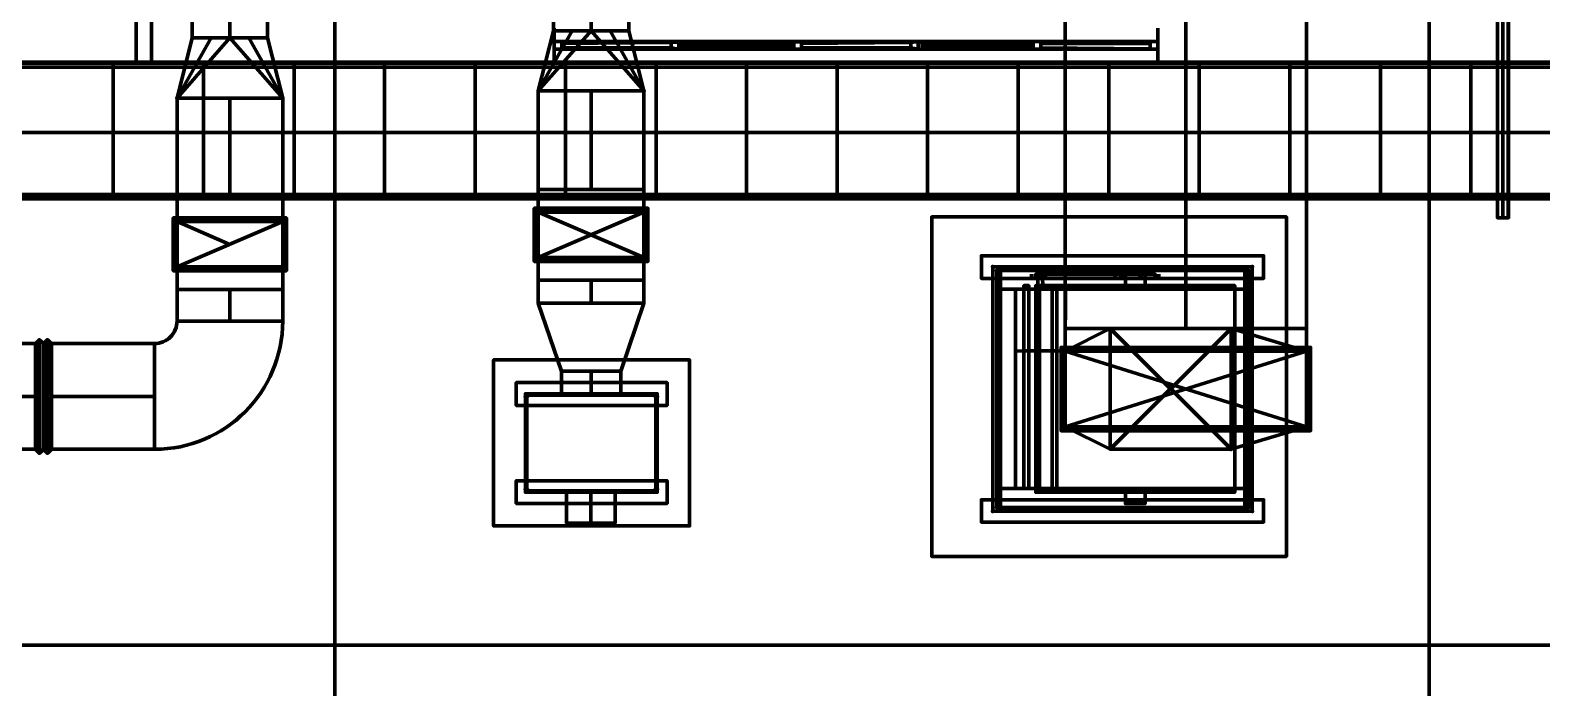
# Model space of a CAD drawing. Extents: x 0 to 1153, y 0 to 816.
# Drawn here: x 525.7 to 590.5, y 361.8 to 390.3 of the extents above; entities that cross this region are included whole.
import ezdxf

# ---------------------------------------------------------------- set-up
doc = ezdxf.new("R2010")
doc.units = 0
doc.header["$MEASUREMENT"] = 0
for name, color, linetype in [('Arch', 7, 'Continuous'), ('Hatch', 7, 'Continuous'), ('HVAC', 7, 'Continuous')]:
    doc.layers.add(name, color=color, linetype=linetype)

msp = doc.modelspace()

# ---------------------------------------------------------------- linework, layer by layer
at = {"layer": 'Arch', "color": 11, "linetype": 'Continuous', "lineweight": 211}
for p, q in [((538.755, 361.77), (538.755, 717.391)), ((585.671, 361.77), (585.671, 717.391)), ((529.251, 383.17), (529.251, 388.927)), ((533.125, 383.17), (533.125, 388.927)), ((537.009, 383.17), (537.009, 388.927)), ((540.893, 383.17), (540.893, 388.927)), ((544.767, 383.17), (544.767, 388.927)), ((548.651, 383.17), (548.651, 388.927)), ((552.535, 383.17), (552.535, 388.927)), ((556.408, 383.17), (556.408, 388.927)), ((560.292, 383.17), (560.292, 388.927)), ((564.166, 383.17), (564.166, 388.927)), ((568.05, 383.17), (568.05, 388.927)), ((571.934, 383.17), (571.934, 388.927)), ((575.807, 383.17), (575.807, 388.927)), ((579.691, 383.17), (579.691, 388.927)), ((583.576, 383.17), (583.576, 388.927)), ((587.449, 383.17), (587.449, 388.927)), ((917.988, 385.911), (110.871, 385.911)), ((529.77, 383.064), (529.579, 383.254)), ((533.887, 383.064), (533.696, 383.254)), ((538.004, 383.064), (537.813, 383.254)), ((542.121, 383.064), (541.92, 383.254)), ((546.238, 383.064), (546.037, 383.254)), ((550.354, 383.064), (550.153, 383.254)), ((554.461, 383.064), (554.27, 383.254)), ((558.578, 383.064), (558.387, 383.254)), ((562.695, 383.064), (562.504, 383.254)), ((566.812, 383.064), (566.621, 383.254)), ((570.929, 383.064), (570.738, 383.254)), ((575.045, 383.064), (574.855, 383.254)), ((579.162, 383.064), (578.961, 383.254)), ((583.279, 383.064), (583.078, 383.254)), ((587.396, 383.064), (587.195, 383.254))]:
    msp.add_line(p, q, dxfattribs=at)
at = {"layer": 'Arch', "color": 1, "linetype": 'Continuous', "lineweight": 211}
msp.add_lwpolyline([(917.109, 363.94), (917.109, 714.269), (113.972, 714.269), (113.972, 363.94)], close=True, dxfattribs=at)
at = {"layer": 'Arch', "color": 11, "linetype": 'Continuous', "lineweight": 211}
for points in [[(113.961, 576.972), (487.701, 576.972), (487.701, 638.81), (487.892, 638.81), (683.154, 638.81), (683.154, 638.609), (683.154, 383.254), (870.49, 383.254), (870.49, 383.053), (683.154, 383.053), (682.964, 383.064), (487.892, 383.064), (487.701, 383.064), (487.701, 454.3), (113.961, 454.3)], [(486.77, 638.799), (492.315, 633.254), (678, 633.254), (678, 388.715), (683.546, 383.17), (486.77, 383.17)], [(486.77, 638.799), (683.546, 638.799), (683.546, 383.17), (683.546, 638.799), (677.799, 633.053), (492.517, 633.053), (492.517, 388.927), (486.77, 383.17), (492.315, 388.715), (678, 388.715), (492.315, 388.715), (492.315, 633.254), (678, 633.254), (683.546, 638.799), (486.77, 638.799), (492.517, 633.053), (492.517, 388.927)], [(683.154, 383.254), (683.059, 383.254), (682.964, 383.254), (487.892, 383.254), (487.892, 638.609), (682.964, 638.609), (682.964, 383.254)], [(677.799, 388.927), (492.517, 388.927), (677.799, 388.927), (677.799, 633.053), (677.799, 388.927), (683.546, 383.17), (486.77, 383.17)], [(496.327, 483.701), (496.327, 427.429), (530.246, 427.429), (530.902, 427.429), (530.902, 425.947), (530.902, 427.429), (498.274, 427.429), (498.274, 425.947), (498.274, 391.245), (499.756, 391.245), (499.756, 425.947), (529.41, 425.947), (496.327, 425.947), (496.327, 427.429), (494.845, 427.429), (494.845, 388.885), (496.327, 388.885), (680.413, 388.885)], [(636.429, 388.885), (496.327, 388.885), (496.327, 427.429), (496.327, 390.377), (496.327, 388.885), (494.845, 388.885), (494.845, 427.429), (496.327, 427.429), (496.327, 483.701)], [(548.164, 390.377), (548.164, 388.885), (548.164, 390.377)], [(574.029, 390.377), (574.029, 388.885), (574.029, 390.377)], [(553.18, 389.541), (553.18, 389.763), (553.18, 389.541), (548.492, 389.541), (548.492, 389.488), (573.712, 389.488), (573.712, 389.763), (573.712, 389.498), (569.024, 389.541), (569.024, 389.763), (569.024, 389.541), (569.024, 389.763), (569.024, 389.541), (573.712, 389.498), (573.712, 389.763), (573.712, 389.498), (573.712, 389.763), (573.712, 389.498), (569.024, 389.541), (569.024, 389.763), (569.024, 389.541), (569.024, 389.763), (569.024, 389.541), (573.712, 389.498), (573.712, 389.763), (573.712, 389.498), (573.712, 389.763), (573.712, 389.498), (569.024, 389.541), (569.024, 389.763), (569.024, 389.541), (569.024, 389.763), (569.024, 389.541), (573.712, 389.498), (573.712, 389.763), (573.712, 389.498), (573.712, 389.763), (573.712, 389.498), (569.024, 389.541), (569.024, 389.763), (569.024, 389.541), (569.024, 389.763), (569.024, 389.541), (573.712, 389.498), (573.712, 389.763), (573.712, 389.498), (573.712, 389.763), (573.712, 389.498), (569.024, 389.541), (569.024, 389.763), (569.024, 389.541), (569.024, 389.763), (569.024, 389.541), (573.712, 389.498), (573.712, 389.763), (573.712, 389.498), (573.712, 389.763), (573.712, 389.498), (569.024, 389.541), (569.024, 389.763), (569.024, 389.541), (569.024, 389.763), (569.024, 389.541), (573.712, 389.498), (573.712, 389.763), (573.712, 389.498), (573.712, 389.763), (573.712, 389.498), (569.024, 389.541), (569.024, 389.763), (569.024, 389.541), (569.024, 389.763), (569.024, 389.541), (573.712, 389.498), (573.712, 389.763), (573.712, 389.498), (573.712, 389.763), (573.712, 389.498), (569.024, 389.541), (569.024, 389.763), (569.024, 389.541), (569.024, 389.763), (569.024, 389.541), (573.712, 389.498), (573.712, 389.763), (573.712, 389.498), (573.712, 389.763), (573.712, 389.498), (569.024, 389.541), (569.024, 389.763), (569.024, 389.541), (569.024, 389.763), (569.024, 389.541), (573.712, 389.498), (573.712, 389.763), (573.712, 389.498), (573.712, 389.763), (573.712, 389.498), (569.024, 389.541), (569.024, 389.763), (569.024, 389.541), (569.024, 389.763), (569.024, 389.541), (573.712, 389.498), (573.712, 389.763), (573.712, 389.498), (573.712, 389.763), (573.712, 389.498), (569.024, 389.541), (569.024, 389.763), (569.024, 389.541), (569.024, 389.763), (569.024, 389.541), (573.712, 389.498), (573.712, 389.763), (573.712, 389.498), (573.712, 389.763), (573.712, 389.498), (569.024, 389.541), (569.024, 389.763), (569.024, 389.541), (569.024, 389.763), (569.024, 389.541), (573.712, 389.498), (573.712, 389.763), (573.712, 389.498), (573.712, 389.763), (573.712, 389.498), (569.024, 389.541), (569.024, 389.763), (569.024, 389.541), (569.024, 389.763), (569.024, 389.541), (573.712, 389.498), (573.712, 389.763), (573.712, 389.498), (573.712, 389.763), (573.712, 389.498), (569.024, 389.541), (569.024, 389.763), (569.024, 389.541), (569.024, 389.763), (569.024, 389.541), (573.712, 389.498), (573.712, 389.763), (573.712, 389.498), (569.024, 389.498), (573.712, 389.498), (569.024, 389.498), (573.712, 389.498), (569.024, 389.498), (573.712, 389.498), (569.024, 389.498), (573.712, 389.498), (569.024, 389.498), (573.712, 389.498), (569.024, 389.498), (573.712, 389.498), (569.024, 389.498), (573.712, 389.498), (569.024, 389.498), (573.712, 389.498), (569.024, 389.498), (573.712, 389.498), (569.024, 389.498), (573.712, 389.498), (569.024, 389.498), (573.712, 389.498), (569.024, 389.498), (573.712, 389.498), (569.024, 389.498), (573.712, 389.498), (569.024, 389.498), (573.712, 389.498), (573.712, 389.763), (569.024, 389.721), (573.712, 389.763), (569.024, 389.721), (573.712, 389.763), (569.024, 389.721), (573.712, 389.763), (569.024, 389.721), (573.712, 389.763), (569.024, 389.721), (573.712, 389.763), (569.024, 389.721), (573.712, 389.763), (569.024, 389.721), (573.712, 389.763), (569.024, 389.721), (573.712, 389.763), (569.024, 389.721), (573.712, 389.763), (569.024, 389.721), (573.712, 389.763), (569.024, 389.721), (573.712, 389.763), (569.024, 389.721), (573.712, 389.763), (569.024, 389.721), (573.712, 389.763), (569.024, 389.721), (573.712, 389.763), (569.024, 389.721), (573.712, 389.763), (569.024, 389.721), (573.712, 389.763), (569.024, 389.721), (573.712, 389.763), (569.024, 389.721), (573.712, 389.763), (569.024, 389.721), (573.712, 389.763), (569.024, 389.721), (573.712, 389.763), (569.024, 389.721), (573.712, 389.763), (569.024, 389.721), (573.712, 389.763), (569.024, 389.721), (573.712, 389.763), (569.024, 389.721), (573.712, 389.763), (569.024, 389.721), (573.712, 389.763), (569.024, 389.721), (573.712, 389.763), (569.024, 389.721), (573.712, 389.721), (569.024, 389.763), (573.712, 389.805), (548.492, 389.763), (548.492, 389.541), (548.492, 389.763), (548.492, 389.541), (553.18, 389.541), (553.18, 389.763), (553.18, 389.541), (553.18, 389.763), (553.18, 389.541), (548.492, 389.541), (548.492, 389.763), (548.492, 389.541), (548.492, 389.763), (548.492, 389.541), (553.18, 389.541), (553.18, 389.763), (553.18, 389.541), (553.18, 389.763), (553.18, 389.541), (548.492, 389.541), (548.492, 389.763), (548.492, 389.541), (548.492, 389.763), (548.492, 389.541), (553.18, 389.541), (553.18, 389.763), (553.18, 389.541), (553.18, 389.763), (553.18, 389.541), (548.492, 389.541), (548.492, 389.763), (548.492, 389.541), (548.492, 389.763), (548.492, 389.541), (553.18, 389.541), (553.18, 389.763), (553.18, 389.541), (553.18, 389.763), (553.18, 389.541), (548.492, 389.541), (548.492, 389.763), (548.492, 389.541), (548.492, 389.763), (548.492, 389.541), (553.18, 389.541), (553.18, 389.763), (553.18, 389.541), (553.18, 389.763), (553.18, 389.541), (548.492, 389.541), (548.492, 389.763), (548.492, 389.541), (548.492, 389.763), (548.492, 389.541), (553.18, 389.541), (553.18, 389.763), (553.18, 389.541), (553.18, 389.763), (553.18, 389.541), (548.492, 389.541), (548.492, 389.763), (548.492, 389.541), (548.492, 389.763), (548.492, 389.541), (553.18, 389.541), (553.18, 389.763), (553.18, 389.541), (553.18, 389.763), (553.18, 389.541), (548.492, 389.541), (548.492, 389.763), (548.492, 389.541), (548.492, 389.763), (548.492, 389.541), (553.18, 389.541), (553.18, 389.763), (553.18, 389.541), (553.18, 389.763), (553.18, 389.541), (548.492, 389.541), (548.492, 389.763), (548.492, 389.541), (548.492, 389.763), (548.492, 389.541), (553.18, 389.541), (553.18, 389.763), (553.18, 389.541), (553.18, 389.763), (553.18, 389.541), (548.492, 389.541), (548.492, 389.763), (548.492, 389.541), (548.492, 389.763), (548.492, 389.541), (553.18, 389.541), (553.18, 389.763), (553.18, 389.541), (553.18, 389.763), (553.18, 389.541), (548.492, 389.541), (548.492, 389.763), (548.492, 389.541), (548.492, 389.763), (548.492, 389.541), (553.18, 389.541), (553.18, 389.763), (553.18, 389.541), (553.18, 389.763), (553.18, 389.541), (548.492, 389.541), (548.492, 389.763), (548.492, 389.541), (548.492, 389.763), (548.492, 389.541), (553.18, 389.541), (553.18, 389.763), (553.18, 389.541), (553.18, 389.763), (553.18, 389.541), (548.492, 389.541), (548.492, 389.763), (548.492, 389.541), (548.492, 389.763), (548.492, 389.541), (553.18, 389.541), (553.18, 389.763), (553.18, 389.541), (553.18, 389.763), (553.18, 389.541), (548.492, 389.541), (548.492, 389.763), (548.492, 389.541), (548.492, 389.763), (548.492, 389.488), (548.492, 389.763), (548.492, 389.541), (553.18, 389.541), (553.18, 389.763), (548.492, 389.721), (553.18, 389.763), (548.492, 389.721), (553.18, 389.763), (548.492, 389.721), (553.18, 389.763), (548.492, 389.721), (553.18, 389.763), (548.492, 389.721), (553.18, 389.763), (548.492, 389.721), (553.18, 389.763), (548.492, 389.721), (553.18, 389.763), (548.492, 389.721), (553.18, 389.763), (548.492, 389.721), (553.18, 389.763), (548.492, 389.721), (553.18, 389.763), (548.492, 389.721), (553.18, 389.763), (548.492, 389.721), (553.18, 389.763), (548.492, 389.721), (553.18, 389.763), (548.492, 389.721), (553.18, 389.763), (548.492, 389.721), (553.18, 389.763), (548.492, 389.721), (553.18, 389.763), (548.492, 389.721), (553.18, 389.763), (548.492, 389.721), (553.18, 389.763), (548.492, 389.721), (553.18, 389.763), (548.492, 389.721), (553.18, 389.763), (548.492, 389.721), (553.18, 389.763), (548.492, 389.721), (553.18, 389.763), (548.492, 389.721), (553.18, 389.763), (548.492, 389.721), (553.18, 389.763), (548.492, 389.721), (553.18, 389.763), (548.492, 389.721), (553.18, 389.763), (548.492, 389.721), (553.18, 389.763), (548.492, 389.721), (553.18, 389.763), (553.18, 389.541), (548.492, 389.498), (553.18, 389.541), (548.492, 389.498), (553.18, 389.541), (548.492, 389.498), (553.18, 389.541), (548.492, 389.498), (553.18, 389.541), (548.492, 389.498), (553.18, 389.541), (548.492, 389.498), (553.18, 389.541), (548.492, 389.498), (553.18, 389.541), (548.492, 389.498), (553.18, 389.541), (548.492, 389.498), (553.18, 389.541), (548.492, 389.498), (553.18, 389.541), (548.492, 389.498), (553.18, 389.541), (548.492, 389.498), (553.18, 389.541), (548.492, 389.498), (553.18, 389.541), (548.492, 389.498), (553.18, 389.541), (553.498, 389.488), (558.43, 389.52), (558.43, 389.774), (553.498, 389.774), (553.498, 389.488), (558.43, 389.52), (558.43, 389.774), (553.498, 389.774), (553.498, 389.488), (553.498, 389.805), (553.18, 389.763), (553.18, 389.488), (553.18, 389.763), (553.498, 389.805), (553.498, 389.488), (553.18, 389.488)], [(563.446, 389.541), (563.446, 389.763), (563.446, 389.541), (558.758, 389.541), (558.758, 389.763), (558.758, 389.541), (558.758, 389.763), (563.446, 389.763), (563.446, 389.541), (563.446, 389.763), (558.758, 389.763), (558.758, 389.541), (563.446, 389.541), (563.446, 389.763), (563.446, 389.541), (558.758, 389.541), (558.758, 389.763), (558.758, 389.541), (558.758, 389.763), (563.446, 389.763), (563.446, 389.541), (563.446, 389.763), (558.758, 389.763), (558.758, 389.541), (563.446, 389.541), (563.446, 389.763), (563.446, 389.541), (558.758, 389.541), (558.758, 389.763), (558.758, 389.541), (558.758, 389.763), (563.446, 389.763), (563.446, 389.541), (563.446, 389.763), (558.758, 389.763), (558.758, 389.541), (563.446, 389.541), (563.446, 389.763), (563.446, 389.541), (558.758, 389.541), (558.758, 389.763), (558.758, 389.541), (558.758, 389.763), (563.446, 389.763), (563.446, 389.541), (563.446, 389.763), (558.758, 389.763), (558.758, 389.541), (563.446, 389.541), (563.446, 389.763), (563.446, 389.541), (558.758, 389.541), (558.758, 389.763), (558.758, 389.541), (558.758, 389.763), (563.446, 389.763), (563.446, 389.541), (563.446, 389.763), (558.758, 389.763), (558.758, 389.541), (563.446, 389.541), (563.446, 389.763), (563.446, 389.541), (558.758, 389.541), (558.758, 389.763), (558.758, 389.541), (558.758, 389.763), (563.446, 389.763), (563.446, 389.541), (563.446, 389.763), (558.758, 389.763), (558.758, 389.541), (563.446, 389.541), (563.446, 389.763), (563.446, 389.541), (558.758, 389.541), (558.758, 389.763), (558.758, 389.541), (558.758, 389.763), (563.446, 389.763), (563.446, 389.541), (563.446, 389.763), (558.758, 389.763), (558.758, 389.541), (563.446, 389.541), (563.446, 389.763), (563.446, 389.541), (558.758, 389.541), (558.758, 389.763), (558.758, 389.541), (558.758, 389.763), (563.446, 389.763), (563.446, 389.541), (563.446, 389.763), (558.758, 389.763), (558.758, 389.541), (563.446, 389.541), (563.446, 389.763), (563.446, 389.541), (558.758, 389.541), (558.758, 389.763), (558.758, 389.541), (558.758, 389.763), (563.446, 389.763), (563.446, 389.541), (563.446, 389.763), (558.758, 389.763), (558.758, 389.541), (563.446, 389.541), (563.446, 389.763), (563.446, 389.541), (558.758, 389.541), (558.758, 389.763), (558.758, 389.541), (558.758, 389.763), (563.446, 389.763), (563.446, 389.541), (563.446, 389.763), (558.758, 389.763), (558.758, 389.541), (563.446, 389.541), (563.446, 389.763), (563.446, 389.541), (558.758, 389.541), (558.758, 389.763), (558.758, 389.541), (558.758, 389.763), (563.446, 389.763), (563.446, 389.541), (563.446, 389.763), (558.758, 389.763), (558.758, 389.541), (563.446, 389.541), (563.446, 389.763), (563.446, 389.541), (558.758, 389.541), (558.758, 389.763), (558.758, 389.541), (558.758, 389.763), (563.446, 389.763), (563.446, 389.541), (563.446, 389.763), (558.758, 389.763), (558.758, 389.541), (563.446, 389.541), (563.446, 389.763), (563.446, 389.541), (558.758, 389.541), (558.758, 389.763), (558.758, 389.541), (558.758, 389.763), (563.446, 389.763), (563.446, 389.541), (563.446, 389.763), (558.758, 389.763), (558.758, 389.541), (563.446, 389.541), (563.446, 389.763), (563.446, 389.541), (558.758, 389.541), (558.758, 389.763), (558.758, 389.541), (558.758, 389.763), (563.446, 389.763), (563.446, 389.541), (563.446, 389.763), (558.758, 389.721), (563.446, 389.763), (558.758, 389.721), (563.446, 389.763), (558.758, 389.721), (563.446, 389.763), (558.758, 389.721), (563.446, 389.763), (558.758, 389.721), (563.446, 389.763), (558.758, 389.721), (563.446, 389.763), (558.758, 389.721), (563.446, 389.763), (558.758, 389.721), (563.446, 389.763), (558.758, 389.721), (563.446, 389.763), (558.758, 389.721), (563.446, 389.763), (558.758, 389.721), (563.446, 389.763), (558.758, 389.721), (563.446, 389.763), (558.758, 389.721), (563.446, 389.763), (558.758, 389.721), (563.446, 389.763), (558.758, 389.763), (558.758, 389.541), (563.446, 389.541), (558.758, 389.498), (563.446, 389.541), (558.758, 389.498), (563.446, 389.541), (558.758, 389.498), (563.446, 389.541), (558.758, 389.498), (563.446, 389.541), (558.758, 389.498), (563.446, 389.541), (558.758, 389.498), (563.446, 389.541), (558.758, 389.498), (563.446, 389.541), (558.758, 389.498), (563.446, 389.541), (558.758, 389.498), (563.446, 389.541), (558.758, 389.498), (563.446, 389.541), (558.758, 389.498), (563.446, 389.541), (558.758, 389.498), (563.446, 389.541), (558.758, 389.498), (563.446, 389.541), (558.758, 389.498), (563.446, 389.541), (563.764, 389.488), (563.764, 389.774), (568.695, 389.774), (563.764, 389.774), (563.764, 389.488), (568.695, 389.52), (568.695, 389.774), (568.695, 389.52), (563.764, 389.488), (563.764, 389.805), (563.446, 389.763), (563.446, 389.488), (563.446, 389.763), (563.764, 389.805), (563.764, 389.488), (563.446, 389.488)], [(530.902, 388.885), (530.246, 388.885), (530.902, 388.885)]]:
    msp.add_lwpolyline(points, dxfattribs=at)
for points in [[(530.246, 425.101), (530.246, 388.885), (530.246, 425.101), (530.902, 425.101), (530.902, 388.885), (530.902, 425.101)], [(574.029, 389.488), (548.164, 389.488), (574.029, 389.488), (574.029, 389.805), (548.164, 389.805), (548.164, 389.488), (548.164, 389.805), (574.029, 389.805)], [(573.712, 389.488), (573.712, 389.805), (548.492, 389.805), (548.492, 389.488)], [(553.656, 389.604), (558.271, 389.604), (558.271, 389.604), (558.271, 389.689), (558.271, 389.689), (553.656, 389.689), (553.656, 389.604), (553.656, 389.604), (553.656, 389.689), (558.271, 389.689), (558.271, 389.604), (553.656, 389.604), (558.271, 389.604), (553.656, 389.604), (553.656, 389.689), (558.271, 389.689), (558.271, 389.604), (558.271, 389.689), (553.656, 389.689)], [(553.762, 389.689), (558.176, 389.689), (553.762, 389.689), (553.762, 389.774), (558.176, 389.774), (558.176, 389.689), (558.176, 389.774), (553.762, 389.774)], [(553.762, 389.52), (558.176, 389.52), (553.762, 389.52), (553.762, 389.604), (558.176, 389.604), (558.176, 389.52), (558.176, 389.604), (553.762, 389.604)], [(558.758, 389.805), (558.758, 389.488), (558.758, 389.488), (558.43, 389.488), (558.43, 389.488), (558.43, 389.805), (558.758, 389.805), (558.758, 389.805), (558.758, 389.488), (558.43, 389.488), (558.43, 389.805)], [(563.933, 389.604), (568.537, 389.604), (568.537, 389.604), (568.537, 389.689), (563.933, 389.689), (563.933, 389.689), (563.933, 389.604), (563.933, 389.604), (563.933, 389.689), (568.537, 389.689), (568.537, 389.604), (563.933, 389.604), (568.537, 389.604), (568.537, 389.689), (563.933, 389.689), (563.933, 389.604), (563.933, 389.689), (568.537, 389.689), (568.537, 389.604)], [(568.441, 389.774), (564.028, 389.774), (568.441, 389.774), (568.441, 389.689), (564.028, 389.689), (564.028, 389.774), (564.028, 389.689), (568.441, 389.689)], [(564.028, 389.52), (568.441, 389.52), (568.441, 389.604), (564.028, 389.604), (564.028, 389.52), (564.028, 389.604), (568.441, 389.604), (568.441, 389.52)], [(569.024, 389.805), (569.024, 389.488), (569.024, 389.488), (568.695, 389.488), (568.695, 389.488), (568.695, 389.805), (569.024, 389.805), (569.024, 389.805), (569.024, 389.488), (568.695, 389.488), (568.695, 389.805)]]:
    msp.add_lwpolyline(points, close=True, dxfattribs=at)
for p in [(553.18, 389.805), (553.18, 389.488), (553.498, 389.488), (553.656, 389.604), (558.271, 389.689), (558.271, 389.604), (558.43, 389.488), (558.758, 389.805), (558.758, 389.488), (563.446, 389.805), (563.446, 389.488), (563.764, 389.488), (563.933, 389.689), (563.933, 389.604), (568.537, 389.604), (568.695, 389.488), (569.024, 389.805), (569.024, 389.488)]:
    msp.add_point(p, dxfattribs=at)
at = {"layer": 'Hatch', "color": 5, "linetype": 'Continuous', "lineweight": 211}
msp.add_line((588.825, 400.399), (588.825, 382.259), dxfattribs=at)
msp.add_lwpolyline([(589.068, 400.399), (589.068, 382.259), (588.592, 382.259), (589.058, 382.259), (588.592, 382.259), (589.068, 382.259), (589.068, 400.399)], dxfattribs=at)
msp.add_lwpolyline([(588.592, 400.399), (589.058, 400.399), (589.058, 382.259), (589.068, 400.399), (588.592, 400.399), (588.592, 382.259), (588.592, 400.399), (588.592, 382.259), (588.592, 400.399), (589.058, 400.399), (588.592, 400.399), (589.068, 400.399)], close=True, dxfattribs=at)
at = {"layer": 'HVAC', "color": 6, "linetype": 'Continuous', "lineweight": 211}
for p, q in [((575.236, 398.843), (575.236, 377.507)), ((549.741, 383.466), (549.741, 387.689)), ((534.257, 383.064), (534.257, 387.382)), ((531.992, 380.153), (531.992, 382.09)), ((568.621, 379.836), (568.621, 379.666)), ((573.32, 379.836), (568.844, 379.836)), ((569.045, 379.836), (569.045, 379.666)), ((572.431, 379.666), (572.431, 379.836)), ((572.516, 379.666), (572.516, 379.836)), ((572.643, 379.836), (573.49, 379.836)), ((574.082, 379.666), (574.082, 379.836)), ((534.257, 377.825), (534.257, 379.18)), ((549.741, 379.582), (549.741, 378.598)), ((567.933, 379.19), (570.071, 379.19)), ((569.108, 379.19), (568.897, 379.19)), ((570.061, 376.534), (570.061, 373.295)), ((549.741, 375.687), (549.741, 374.713)), ((525.928, 374.597), (524.372, 374.597)), ((531.029, 374.597), (526.606, 374.597)), ((526.277, 372.332), (526.267, 372.332)), ((577.331, 370.65), (568.801, 370.65)), ((572.643, 370.65), (573.49, 370.65)), ((549.73, 369.168), (549.73, 370.491))]:
    msp.add_line(p, q, dxfattribs=at)
for points in [[(567.933, 376.555), (570.061, 376.534), (580.401, 376.534), (570.061, 373.295), (580.401, 373.295), (570.061, 373.295), (570.061, 376.534), (580.401, 373.295), (570.061, 373.295), (569.891, 373.137), (570.061, 373.295), (580.401, 373.295), (580.401, 376.534), (570.061, 376.534), (580.401, 376.534), (570.061, 376.534), (570.061, 373.295), (570.061, 376.534), (569.891, 376.693), (570.061, 376.534), (580.411, 376.544), (580.57, 376.693), (580.401, 376.534), (580.401, 373.295), (580.57, 373.137), (580.401, 373.295), (570.061, 376.534), (567.933, 376.555), (567.933, 379.19), (570.071, 379.19), (570.061, 376.534), (570.061, 373.295), (570.061, 377.507), (580.401, 377.507), (580.401, 398.843)], [(580.401, 398.843), (580.401, 377.507), (570.061, 377.507), (570.061, 398.843), (570.061, 377.507), (580.401, 377.507), (570.061, 377.507), (570.061, 376.534), (580.401, 376.534), (580.401, 373.295), (580.411, 376.544), (570.008, 376.587), (570.008, 373.253), (580.453, 373.253), (580.453, 376.587), (570.061, 376.534), (570.061, 373.295), (570.061, 376.534), (569.891, 376.693), (580.57, 376.693), (569.891, 376.693), (569.891, 373.137), (569.891, 376.693), (569.891, 373.137), (580.57, 373.137), (569.891, 373.137), (569.891, 376.703), (570.061, 376.534), (570.061, 373.295), (570.061, 376.534), (569.891, 376.703), (570.061, 376.534), (569.891, 376.703), (569.891, 373.126), (569.891, 376.693), (570.061, 376.534), (570.061, 373.295), (580.401, 373.295), (580.57, 373.137), (580.57, 376.693), (580.57, 373.137), (580.57, 376.693), (580.411, 376.544), (570.061, 376.534), (580.411, 376.544), (580.58, 376.703), (569.891, 376.693), (580.58, 376.703), (580.411, 376.544), (580.58, 376.703), (580.411, 376.544), (570.061, 376.534), (580.401, 376.534), (580.57, 376.693), (569.891, 376.703), (580.57, 376.693), (580.58, 373.126), (580.401, 373.295), (580.411, 376.544), (580.401, 373.295), (580.58, 373.126), (580.401, 373.295), (580.58, 373.126), (580.58, 376.703), (580.57, 373.137), (580.401, 373.295), (580.411, 376.544), (580.401, 373.295), (580.401, 376.534), (580.401, 373.295), (570.061, 373.295), (570.061, 376.534), (580.411, 376.544), (580.401, 373.295), (570.061, 373.295), (569.891, 373.137), (580.57, 373.137), (569.891, 373.126), (570.061, 373.295), (570.061, 376.534), (580.401, 376.534), (580.401, 373.295), (570.061, 373.295), (570.061, 376.534), (580.411, 376.544), (580.401, 373.295), (570.061, 373.295), (580.401, 373.295), (570.061, 373.295), (569.891, 373.126), (570.061, 373.295), (569.891, 373.126), (580.58, 373.126), (569.891, 373.137), (570.061, 373.295), (570.061, 376.534), (580.401, 376.534), (580.401, 373.295), (570.061, 373.295), (570.061, 376.534), (580.411, 376.544), (570.061, 376.534), (570.061, 373.295), (580.401, 373.295), (570.061, 373.295), (580.401, 376.534), (580.401, 373.295), (570.061, 373.295), (570.061, 376.534), (580.401, 373.295), (570.061, 373.295), (580.401, 373.295), (580.401, 376.534), (570.061, 376.534), (570.061, 373.295), (580.401, 373.295), (580.401, 376.534), (570.061, 376.534), (570.061, 373.295), (570.061, 376.534), (580.401, 376.534), (580.401, 373.295), (570.061, 373.295), (580.401, 373.295), (580.401, 376.534), (570.061, 373.295), (570.061, 376.534), (580.401, 373.295), (570.061, 373.295), (580.401, 373.295), (580.401, 376.534), (570.061, 376.534), (580.401, 376.534), (580.401, 373.295), (570.061, 373.295), (570.061, 376.534), (580.401, 376.534), (580.401, 373.295), (570.061, 373.295), (570.061, 376.534), (580.401, 376.534), (570.061, 373.295), (570.061, 376.534), (580.401, 376.534), (580.401, 373.295), (580.401, 376.534), (580.401, 377.507), (580.401, 373.295), (570.061, 373.295), (570.061, 376.534), (580.401, 376.534), (580.401, 373.295), (570.061, 373.295), (570.061, 377.507), (580.401, 377.507), (570.061, 377.507), (570.061, 376.534), (570.061, 373.295), (580.401, 373.295), (580.401, 377.507), (580.401, 376.534), (570.061, 376.534), (570.061, 373.295), (570.061, 377.507), (580.401, 377.507), (570.061, 377.507), (570.061, 376.534), (571.997, 377.507), (577.173, 372.332), (571.997, 372.332), (571.997, 377.507), (577.173, 377.507), (577.173, 372.332), (571.997, 372.332), (571.997, 377.507), (577.173, 377.507), (577.173, 372.332), (577.173, 377.507), (571.997, 377.507), (571.997, 372.332), (577.173, 377.507), (571.997, 377.507), (571.997, 372.332), (577.173, 372.332), (577.173, 377.507), (580.401, 376.534), (580.401, 373.295), (570.061, 373.295), (580.401, 373.295), (580.401, 377.507), (580.401, 376.534), (580.401, 373.295), (577.173, 372.332), (571.997, 372.332), (570.061, 373.295), (580.401, 373.295)], [(550.556, 390.271), (552.006, 387.689), (552.006, 383.466), (547.476, 383.466), (547.476, 382.492), (552.006, 382.492), (547.476, 382.492), (547.476, 380.555), (552.006, 380.555), (552.006, 382.492), (552.006, 379.582), (552.006, 380.555), (547.476, 380.555), (547.476, 382.492), (552.006, 382.492), (552.006, 380.555), (547.476, 380.555), (547.476, 379.582), (552.006, 379.582), (547.476, 379.582), (547.476, 380.555), (552.006, 380.555), (552.006, 379.582), (547.476, 379.582), (552.006, 379.582), (552.006, 382.492), (552.006, 380.555), (547.476, 380.555), (547.476, 382.492), (552.006, 382.492), (552.006, 379.582), (552.006, 380.555), (547.476, 380.555), (547.476, 382.492), (552.006, 382.492), (552.006, 380.555), (547.476, 380.555), (547.476, 382.492), (547.476, 380.555), (552.006, 380.555), (552.006, 382.492), (547.476, 382.492), (552.006, 380.555), (552.006, 382.492), (547.476, 382.492), (547.476, 380.555), (552.006, 380.555), (552.006, 382.492), (547.476, 382.492), (547.476, 380.555), (552.006, 380.555), (547.476, 380.555), (547.476, 382.492), (552.006, 382.492), (552.006, 380.555), (547.476, 382.492), (547.476, 380.555), (552.006, 382.492), (547.476, 382.492), (547.476, 380.555), (552.006, 380.555), (552.006, 382.492), (552.006, 380.555), (547.476, 380.555), (547.476, 382.492), (552.006, 382.492), (552.006, 380.555), (547.476, 380.555), (547.476, 382.492), (552.006, 382.492), (552.006, 380.555), (547.476, 380.555), (547.476, 382.492), (552.006, 380.555), (547.476, 380.555), (552.006, 382.492), (547.476, 382.503), (552.016, 382.503), (552.006, 380.555), (547.476, 380.545), (552.016, 380.545), (547.476, 380.545), (547.476, 382.492), (552.006, 382.492), (552.006, 380.555), (547.476, 380.555), (547.476, 382.503), (552.016, 382.503), (552.016, 380.545), (552.164, 380.386), (547.306, 380.386), (552.175, 380.386), (552.016, 380.545), (552.175, 380.386), (552.016, 380.545), (547.476, 380.545), (552.016, 380.545), (547.476, 380.545), (547.476, 382.492), (552.006, 382.492), (552.006, 380.555), (547.476, 380.555), (547.476, 382.503), (552.016, 382.503), (552.016, 380.545), (547.476, 380.545), (547.476, 382.492), (547.476, 380.545), (552.016, 380.545), (552.175, 380.386), (547.317, 380.386), (552.164, 380.386), (552.006, 380.555), (552.006, 382.492), (547.476, 382.492), (547.476, 380.545), (547.317, 380.386), (547.306, 382.662), (547.306, 380.386), (547.476, 380.545), (547.476, 382.503), (547.476, 380.545), (547.306, 380.386), (547.476, 380.545), (547.306, 380.386), (547.317, 382.651), (547.317, 380.386), (547.476, 380.545), (547.476, 382.503), (547.317, 382.651), (552.175, 382.662), (547.306, 382.662), (547.476, 382.503), (552.016, 382.503), (547.476, 382.503), (547.306, 382.662), (547.476, 382.503), (547.306, 382.662), (552.164, 382.651), (547.317, 382.651), (547.317, 380.386), (547.317, 382.651), (547.476, 382.503), (552.016, 382.503), (547.476, 382.503), (547.476, 380.555), (552.016, 380.545), (552.016, 382.503), (552.164, 382.651), (552.175, 380.386), (552.175, 382.662), (552.016, 382.503), (552.175, 382.662), (552.016, 382.503), (552.016, 380.545), (552.016, 382.503), (552.175, 382.662), (552.164, 380.386), (547.317, 380.386), (552.164, 380.386), (552.164, 382.651), (552.164, 380.386), (552.164, 382.651), (547.317, 382.651), (552.164, 382.651), (552.058, 382.545), (552.058, 380.503), (547.433, 380.503), (547.433, 382.545), (552.016, 382.503), (552.006, 380.555), (552.006, 382.492), (547.476, 382.492), (547.476, 380.555), (547.476, 379.582), (552.006, 379.582), (547.476, 379.582), (547.476, 378.598), (547.476, 379.582), (552.006, 379.582), (552.006, 378.598), (547.476, 378.598), (552.006, 378.598), (552.006, 379.582), (547.476, 379.582), (547.476, 382.492), (547.476, 379.582), (547.476, 382.492), (552.006, 380.555), (547.476, 380.555), (547.476, 383.466), (547.476, 380.555), (552.006, 382.492), (552.006, 380.555), (547.476, 380.555), (547.476, 382.492), (552.006, 382.492), (547.476, 382.492), (552.006, 382.492), (547.476, 382.503), (547.317, 382.651), (547.476, 382.492), (547.476, 380.545), (547.317, 380.386), (547.476, 380.555), (552.016, 380.545), (552.164, 380.386), (552.006, 380.555), (552.006, 382.492), (552.006, 380.555), (552.016, 382.503), (552.164, 382.651), (552.006, 382.492), (547.476, 380.555), (547.476, 383.466), (552.006, 383.466), (552.006, 387.689), (547.476, 387.689), (552.006, 387.689), (547.476, 387.689), (548.132, 390.271), (551.36, 390.271), (548.132, 390.271), (549.741, 390.271), (551.36, 390.271), (549.741, 390.271), (549.741, 395.235), (549.741, 390.271), (548.132, 390.271), (548.132, 395.235)], [(551.36, 395.235), (551.36, 390.271), (552.006, 387.689), (547.476, 387.689), (547.476, 383.466), (547.476, 387.689), (549.741, 390.271), (552.006, 387.689), (551.36, 390.271), (548.132, 390.271), (547.476, 387.689), (548.936, 390.271)], [(532.649, 394.018), (532.649, 389.964), (534.257, 389.964), (534.257, 394.018), (534.257, 389.964), (535.877, 389.964), (534.257, 389.964), (532.649, 389.964), (535.877, 389.964), (532.649, 389.964), (531.992, 387.382), (536.522, 387.382), (531.992, 387.382), (536.522, 387.382), (536.522, 383.064), (531.992, 383.064), (536.522, 383.064), (536.522, 387.382), (535.072, 389.964)], [(548.132, 390.271), (547.476, 387.689), (552.006, 387.689), (551.36, 390.271), (552.006, 387.689), (547.476, 387.689), (548.132, 390.271), (551.36, 390.271), (552.006, 387.689), (551.36, 390.271), (548.132, 390.271), (547.476, 387.689), (552.006, 387.689), (547.476, 387.689), (548.132, 390.271), (551.36, 390.271)], [(533.453, 389.964), (531.992, 387.382), (532.649, 389.964), (535.877, 389.964), (536.522, 387.382), (534.257, 389.964), (531.992, 387.382), (531.992, 383.064), (536.522, 383.064), (531.992, 383.064), (531.992, 382.09), (531.992, 380.153), (536.522, 380.153), (536.522, 382.09), (531.992, 382.09), (536.522, 382.09), (536.522, 380.153), (531.992, 380.153), (531.992, 382.09), (531.992, 379.18), (531.992, 380.153), (531.992, 382.09), (536.522, 382.09), (536.522, 380.153), (531.992, 380.153), (531.992, 379.18), (536.522, 379.18), (531.992, 379.18), (531.992, 382.09), (536.522, 382.09), (531.992, 382.09), (531.992, 380.153), (536.522, 380.153), (536.522, 379.18), (531.992, 379.18), (536.522, 379.18), (536.522, 380.153), (536.522, 382.09), (531.992, 382.09), (531.992, 379.18), (531.992, 380.153), (536.522, 380.153), (536.522, 382.09), (531.992, 382.09), (531.992, 380.153), (536.522, 380.153), (536.522, 382.09), (531.992, 382.09), (531.992, 380.153), (531.992, 382.09), (531.992, 380.153), (536.522, 380.153), (536.522, 382.09), (531.992, 380.153), (536.522, 380.153), (536.522, 382.09), (531.992, 382.09), (536.522, 382.09), (531.992, 382.09), (531.992, 380.153), (536.522, 380.153), (536.522, 382.09), (531.992, 380.153), (536.522, 380.153), (536.522, 382.09), (531.992, 382.09), (531.992, 380.153), (531.992, 382.09), (536.522, 382.09), (536.522, 380.153), (531.992, 380.153), (536.522, 380.153), (536.522, 383.064), (536.522, 382.09), (531.992, 382.09), (531.992, 380.153), (531.992, 383.064), (536.522, 383.064), (531.992, 383.064), (531.992, 382.09), (531.992, 380.153), (536.522, 380.153), (536.522, 382.09), (536.522, 383.064), (536.522, 380.153), (531.992, 380.153), (531.992, 383.064), (536.522, 383.064), (531.992, 383.064), (531.992, 382.09), (536.522, 382.09), (536.522, 380.153), (531.992, 380.153), (536.522, 380.153), (536.522, 383.064), (536.522, 382.09)], [(532.649, 389.964), (531.992, 387.382), (536.522, 387.382), (535.877, 389.964), (536.522, 387.382), (531.992, 387.382), (532.649, 389.964), (535.877, 389.964), (536.522, 387.382), (535.877, 389.964), (532.649, 389.964), (531.992, 387.382), (536.522, 387.382), (531.992, 387.382), (532.649, 389.964), (535.877, 389.964)], [(547.476, 387.689), (547.476, 387.689), (547.476, 387.689)], [(552.006, 387.689), (552.006, 387.689), (552.006, 387.689)], [(531.992, 387.382), (531.992, 387.382), (531.992, 387.382)], [(536.522, 387.382), (536.522, 387.382), (536.522, 387.382)], [(547.476, 380.555), (552.006, 380.555), (552.006, 382.492), (552.006, 383.466), (547.476, 383.466), (547.476, 382.492), (552.006, 382.492), (552.006, 380.555), (552.006, 383.466), (547.476, 383.466), (552.006, 383.466), (552.006, 382.492), (547.476, 382.492), (547.476, 380.555), (552.006, 380.555), (552.006, 383.466), (547.476, 383.466), (552.006, 383.466), (547.476, 383.466), (547.476, 382.492), (552.006, 382.492), (547.476, 382.492)], [(552.006, 382.492), (552.006, 383.466), (552.006, 380.555)], [(579.543, 367.739), (579.543, 382.291), (579.543, 367.739)], [(578.57, 380.63), (566.473, 380.63), (578.57, 380.63)], [(566.96, 380.153), (566.96, 380.153), (566.96, 380.153)], [(577.765, 380.153), (567.288, 380.153), (577.765, 380.153)], [(569.214, 379.836), (568.791, 379.836), (569.214, 379.836), (569.214, 379.666)], [(573.32, 379.666), (568.844, 379.666), (573.32, 379.666), (573.32, 379.836), (568.844, 379.836), (568.844, 379.666)], [(573.257, 379.836), (568.897, 379.836), (568.897, 379.19), (569.108, 379.19), (569.098, 379.836), (569.098, 379.666)], [(568.897, 379.836), (569.108, 379.836), (568.897, 379.836)], [(568.928, 379.666), (573.257, 379.666), (568.928, 379.666), (568.928, 379.836), (573.257, 379.836), (573.257, 379.666)], [(572.209, 379.666), (573.924, 379.666), (573.924, 379.836), (572.209, 379.836), (572.209, 379.666), (573.924, 379.666), (573.924, 379.836), (572.209, 379.836)], [(577.924, 379.995), (577.924, 379.995), (577.924, 379.995)], [(578.083, 380.153), (578.083, 380.153), (578.083, 380.153)], [(577.331, 379.19), (577.331, 379.349), (568.801, 379.349), (577.331, 379.349), (577.331, 379.19), (568.801, 379.19), (577.331, 379.19), (568.801, 379.19), (568.801, 370.65), (577.331, 370.65), (577.331, 370.491), (568.801, 370.491), (577.331, 370.491), (577.331, 370.65), (568.801, 370.65), (568.801, 379.19), (568.96, 379.19), (568.801, 379.19), (568.96, 379.19), (568.96, 379.349), (568.96, 379.19), (568.801, 379.19), (568.801, 370.65), (577.331, 370.65), (577.765, 370.65), (577.765, 379.19), (577.331, 379.19), (577.765, 379.19), (577.765, 370.65), (577.331, 370.65), (577.331, 379.19), (577.331, 370.65), (577.331, 379.19), (568.801, 379.19), (568.801, 379.349), (568.801, 379.19), (568.801, 370.65), (568.96, 370.65), (568.801, 370.65), (568.96, 370.65), (568.96, 370.491), (568.96, 370.65), (568.801, 370.65), (568.801, 370.491), (568.801, 370.65), (568.801, 379.19)], [(572.643, 370.004), (573.49, 370.004), (572.643, 370.004), (572.643, 370.65), (572.484, 370.65), (572.484, 370.491), (572.643, 370.491), (572.484, 370.491), (572.484, 370.65), (572.484, 370.491), (572.484, 370.65), (568.96, 370.65), (572.484, 370.65), (568.96, 370.65), (568.96, 379.19), (568.96, 370.65), (568.96, 379.19), (568.96, 370.65), (572.484, 370.65), (572.484, 370.491), (568.96, 370.491), (572.484, 370.491), (568.96, 370.491), (572.484, 370.491), (572.484, 370.65), (572.643, 370.65), (572.643, 370.491), (572.643, 370.65), (573.49, 370.65), (573.49, 370.004)], [(569.711, 376.555), (569.711, 379.19), (569.711, 376.555)], [(573.49, 379.19), (572.643, 379.19), (572.643, 379.349), (572.643, 379.19)], [(577.173, 379.19), (577.173, 379.349), (577.173, 379.19)], [(526.606, 376.862), (531.029, 376.862), (526.606, 376.862)], [(553.963, 369.051), (553.963, 376.163), (553.963, 369.051)], [(553, 375.19), (546.534, 375.19), (553, 375.19)], [(546.989, 374.586), (546.989, 374.586), (546.989, 374.586)], [(547.053, 374.703), (547.053, 374.703), (547.053, 374.713)], [(547.053, 374.65), (547.053, 374.65), (547.053, 374.65)], [(552.45, 374.703), (552.45, 374.703), (552.45, 374.713)], [(552.45, 374.65), (552.45, 374.65), (552.45, 374.65)], [(552.513, 374.586), (552.513, 374.586), (552.513, 374.586)], [(546.989, 370.618), (546.989, 370.618), (546.989, 370.618)], [(552.513, 370.618), (552.513, 370.618), (552.513, 370.618)], [(577.173, 370.491), (577.173, 370.65), (577.173, 370.491)], [(546.534, 370.014), (553, 370.014), (546.534, 370.014)], [(547.053, 370.554), (547.053, 370.554), (547.053, 370.554)], [(547.053, 370.491), (547.053, 370.491), (547.053, 370.501)], [(550.767, 370.491), (550.767, 369.168), (550.767, 370.491)], [(552.45, 370.554), (552.45, 370.554), (552.45, 370.554)], [(552.45, 370.491), (552.45, 370.491), (552.45, 370.501)], [(552.513, 370.491), (552.513, 370.491), (552.513, 370.501)], [(566.96, 369.676), (566.96, 369.676), (566.96, 369.676)], [(567.129, 369.845), (567.129, 369.845), (567.129, 369.845)], [(577.765, 369.845), (567.288, 369.845), (577.765, 369.845)], [(577.924, 369.845), (577.924, 369.845), (577.924, 369.845)], [(566.473, 369.21), (578.57, 369.21), (566.473, 369.21)]]:
    msp.add_lwpolyline(points, dxfattribs=at)
for points in [[(524.372, 372.332), (525.928, 372.332), (526.097, 372.173), (526.267, 372.322), (526.436, 372.163), (526.606, 372.322), (526.595, 376.862), (526.436, 377.021), (526.277, 376.862), (526.277, 372.322), (526.267, 376.862), (526.436, 377.031), (526.436, 372.173), (526.436, 377.031), (526.606, 376.862), (526.606, 372.322), (526.595, 376.862), (526.436, 377.021), (526.277, 376.862), (526.097, 377.031), (526.097, 372.163), (526.097, 377.021), (525.928, 376.862), (524.372, 376.862), (525.928, 376.862), (525.928, 372.332), (525.939, 376.862), (526.097, 377.021), (526.267, 376.862), (526.267, 372.332), (526.277, 376.862), (526.097, 377.021), (525.939, 376.862), (526.097, 377.031), (526.267, 376.862), (526.436, 377.031), (526.606, 376.862), (526.595, 372.322), (526.436, 372.173), (526.277, 372.322), (526.277, 376.862), (526.277, 372.322), (526.267, 376.862), (526.267, 372.322), (526.436, 372.163), (526.436, 377.021), (526.436, 372.163), (526.606, 372.322), (526.606, 376.862), (526.606, 372.332), (526.595, 376.862), (526.606, 372.322), (526.606, 376.862), (526.606, 372.332), (531.029, 372.332), (531.029, 376.862, 0.414223), (531.992, 377.83, -0.414223), (531.024, 376.862, 0.414223), (531.992, 377.83, -0.414223), (531.024, 376.862, 0.414223), (531.992, 377.83), (536.522, 377.825), (531.992, 377.825), (531.992, 379.18), (536.522, 379.18), (536.522, 377.825), (536.522, 379.18), (531.992, 379.18), (536.522, 379.18), (536.522, 380.153), (536.522, 382.09), (531.992, 380.153), (531.992, 383.064), (531.992, 387.382), (536.522, 387.382), (535.877, 389.964), (535.877, 394.018)], [(534.257, 381.116), (531.992, 382.09), (534.257, 381.116), (531.992, 382.09), (531.992, 380.153), (536.522, 380.153), (531.992, 380.153), (536.522, 380.153), (531.992, 380.153), (536.522, 380.153), (536.522, 382.09), (536.522, 379.18), (536.522, 382.09), (536.522, 379.18), (531.992, 379.18), (531.992, 377.83, -0.414223), (531.029, 376.862), (531.024, 372.332, 0.414212), (536.522, 377.83, -0.414212), (531.024, 372.332, 0.414212), (536.522, 377.83, -0.414212), (531.024, 372.332, 0.414212), (536.522, 377.83, -0.414212), (531.029, 372.332), (526.595, 372.332), (526.436, 372.173), (526.267, 372.332), (526.097, 372.163), (525.928, 372.332), (525.928, 376.862), (525.928, 372.332), (524.372, 372.332)]]:
    msp.add_lwpolyline(points, format="xyb", dxfattribs=at)
for points in [[(547.317, 380.386), (552.164, 380.386), (552.164, 382.651), (547.317, 382.651), (547.317, 380.386), (552.164, 380.386), (552.164, 382.651), (547.317, 382.651)], [(547.433, 380.503), (552.058, 380.503), (552.058, 382.545), (547.433, 382.545)], [(564.346, 382.291), (579.543, 382.291), (564.346, 382.291), (564.346, 367.739), (579.543, 367.739), (564.346, 367.739)], [(531.834, 379.984), (536.681, 379.984), (536.681, 382.249), (531.834, 382.249), (531.834, 379.984), (536.681, 379.984), (536.681, 382.249), (536.681, 379.984), (536.681, 382.249), (531.834, 382.249), (536.681, 382.249), (531.834, 382.249), (531.834, 379.984), (531.834, 382.249), (531.834, 379.984), (536.681, 379.984)], [(531.95, 380.1), (536.575, 380.1), (536.575, 382.143), (531.95, 382.143), (531.95, 380.1), (531.95, 382.143), (536.575, 382.143), (536.575, 380.1)], [(566.473, 379.656), (566.473, 380.63), (566.473, 379.656), (578.57, 379.656), (578.57, 380.63), (578.57, 379.656)], [(578.083, 369.676), (566.96, 369.676), (566.96, 380.153), (578.083, 380.153), (578.083, 369.676), (578.083, 380.153), (578.083, 380.153), (566.96, 380.153), (566.96, 380.153), (566.96, 369.676), (578.083, 369.676), (578.083, 369.676), (578.083, 380.153), (566.96, 380.153), (566.96, 369.676), (578.083, 369.676), (578.083, 380.153), (566.96, 380.153), (566.96, 369.676)], [(567.129, 379.995), (567.129, 369.845), (577.924, 369.845), (577.924, 379.995), (567.129, 379.995), (577.924, 379.995), (577.924, 369.845), (567.129, 369.845)], [(567.288, 379.19), (577.765, 379.19), (577.765, 380.153), (577.765, 379.19), (567.288, 379.19), (567.288, 380.153)], [(568.791, 379.666), (569.214, 379.666), (568.791, 379.666), (568.791, 379.836)], [(572.484, 379.349), (572.643, 379.349), (572.484, 379.349), (572.484, 379.19), (572.643, 379.19), (573.49, 379.19), (573.49, 379.836), (572.643, 379.836), (572.643, 379.19), (572.484, 379.19), (572.484, 379.349), (572.484, 379.19), (572.484, 379.349), (568.96, 379.349), (572.484, 379.349), (568.96, 379.349), (572.484, 379.349), (572.484, 379.19), (568.96, 379.19), (572.484, 379.19), (568.96, 379.19), (572.484, 379.19)], [(567.288, 370.65), (577.765, 370.65), (577.765, 369.845), (577.765, 370.65), (567.288, 370.65), (567.288, 369.845), (567.288, 370.65), (567.933, 370.65), (567.933, 379.19), (567.288, 379.19), (567.933, 379.19), (567.933, 370.65), (567.288, 370.65), (567.288, 379.19)], [(568.293, 370.65), (568.505, 370.65), (568.293, 370.65), (568.293, 379.349)], [(568.505, 379.349), (568.505, 370.65), (568.505, 379.349), (568.293, 379.349)], [(568.293, 379.19), (569.711, 379.19), (568.293, 379.19), (568.293, 376.555), (569.711, 376.555), (568.293, 376.555)], [(568.96, 379.349), (568.96, 379.19), (577.173, 379.19), (568.96, 379.19), (568.96, 379.349), (577.173, 379.349), (577.173, 379.19), (577.173, 379.349), (568.96, 379.349), (577.173, 379.349), (568.96, 379.349), (568.96, 379.19), (577.173, 379.19), (568.96, 379.19), (568.96, 379.349), (568.96, 379.19)], [(569.5, 370.65), (569.711, 370.65), (569.5, 370.65), (569.5, 379.349)], [(569.711, 379.349), (569.711, 370.65), (569.711, 379.349), (569.5, 379.349)], [(551.021, 375.687), (548.471, 375.687), (551.021, 375.687), (552.006, 378.598), (547.476, 378.598), (548.471, 375.687), (548.471, 374.713), (548.471, 375.687), (547.476, 378.598), (552.006, 378.598), (551.021, 375.687), (548.471, 375.687), (551.021, 375.687), (551.021, 374.713), (548.471, 374.713), (551.021, 374.713)], [(536.522, 377.825), (531.992, 377.825), (536.522, 377.825), (531.992, 377.825), (536.522, 377.825), (531.992, 377.825)], [(526.097, 372.173), (525.939, 372.322), (525.928, 376.862), (525.928, 372.332), (525.939, 372.332), (525.939, 376.862), (525.928, 372.322), (525.928, 376.862), (525.928, 372.322), (526.097, 372.173), (526.267, 372.332), (526.267, 376.862), (526.267, 372.322), (526.097, 372.173), (526.097, 377.031)], [(531.029, 372.332), (531.029, 376.862), (531.029, 372.332), (531.029, 376.862), (531.029, 372.332), (531.029, 376.862)], [(580.57, 373.137), (569.891, 373.137), (569.891, 376.693), (580.57, 376.693), (580.57, 373.137), (569.891, 373.137), (569.891, 376.693), (580.57, 376.693)], [(580.453, 373.253), (570.008, 373.253), (570.008, 376.587), (580.453, 376.587)], [(545.56, 376.163), (553.963, 376.163), (545.56, 376.163), (545.56, 369.051), (553.963, 369.051), (545.56, 369.051)], [(546.534, 374.216), (546.534, 375.19), (546.534, 374.216), (553, 374.216), (553, 375.19), (553, 374.216)], [(552.566, 370.628), (552.566, 370.618), (552.566, 370.628), (552.566, 370.501), (552.566, 370.628), (552.566, 370.501), (552.45, 370.501), (552.577, 370.491), (552.45, 370.491), (552.577, 370.491), (552.577, 370.618), (552.577, 370.628), (552.577, 370.491), (552.566, 370.618), (552.566, 370.501), (552.45, 370.501), (552.45, 370.554), (552.513, 370.618), (552.577, 370.618), (552.513, 370.618), (552.513, 370.618), (552.45, 370.554), (552.45, 370.554), (552.45, 370.491), (552.45, 370.501), (552.45, 370.491), (552.566, 370.501), (552.566, 370.565), (552.566, 370.501), (552.513, 370.501), (552.577, 370.491), (552.513, 370.491), (552.577, 370.491), (552.566, 370.565), (552.577, 370.565), (552.566, 370.565), (552.577, 370.565), (552.566, 370.501), (546.936, 370.501), (546.936, 374.703), (547.053, 374.703), (546.989, 374.703), (546.926, 374.713), (546.936, 374.586), (546.936, 374.576), (546.926, 374.713), (546.926, 374.639), (546.936, 374.639), (546.926, 374.713), (547.053, 374.713), (546.936, 374.703), (546.926, 374.586), (546.936, 374.576), (546.926, 374.639), (546.936, 374.586), (546.936, 374.703), (547.053, 374.703), (547.053, 374.65), (546.989, 374.586), (546.926, 374.586), (546.936, 374.703), (546.936, 370.501), (546.936, 370.628), (546.936, 370.501), (546.989, 370.491), (546.989, 370.501), (547.053, 370.501), (546.936, 370.501), (546.936, 370.628), (546.926, 370.628), (546.926, 370.491), (546.926, 370.628), (546.926, 370.618), (546.926, 370.628), (546.926, 370.491), (547.053, 370.491), (546.926, 370.491), (547.053, 370.501), (546.936, 370.501), (546.936, 370.618), (546.989, 370.618), (547.053, 370.554), (547.053, 370.491), (546.936, 370.501), (546.936, 370.565), (546.936, 370.501), (546.989, 370.501), (546.926, 370.491), (546.926, 370.565), (546.936, 370.565), (546.926, 370.565), (546.936, 370.565), (546.926, 370.565), (546.926, 370.491), (546.989, 370.491), (546.989, 370.491), (546.926, 370.491), (546.926, 370.628), (546.936, 370.628), (546.936, 374.576), (546.926, 370.618), (546.926, 370.618), (546.936, 370.628), (546.936, 374.576), (546.926, 374.576), (546.926, 370.628), (546.926, 374.586), (546.926, 374.586), (546.926, 374.576), (546.926, 374.586), (546.989, 374.586), (546.989, 374.586), (546.936, 374.576), (546.936, 370.628), (546.926, 370.628), (546.926, 370.618), (546.989, 370.618), (546.989, 370.618), (546.936, 370.628), (546.936, 370.628), (546.926, 370.618), (546.926, 374.586), (546.989, 374.586), (546.989, 370.618), (546.989, 374.586), (547.053, 374.65), (547.053, 374.65), (547.053, 374.703), (547.053, 374.713), (547.053, 374.703), (552.45, 374.703), (547.053, 374.713), (552.45, 374.713), (547.053, 374.713), (552.45, 374.713), (552.45, 374.65), (547.053, 374.65), (547.053, 374.703), (552.45, 374.713), (547.053, 374.713), (546.936, 374.703), (546.989, 374.703), (546.936, 374.703), (546.936, 374.639), (546.936, 374.639), (546.926, 374.713), (546.989, 374.703), (546.989, 374.713), (546.989, 374.703), (546.989, 374.713), (546.936, 374.703), (547.053, 374.713), (547.053, 374.703), (547.053, 374.713), (547.053, 374.65), (552.45, 374.65), (552.45, 374.703), (552.45, 374.703), (552.45, 374.713), (552.45, 374.703), (547.053, 374.713), (546.926, 374.713), (546.926, 374.639), (546.936, 374.639), (546.926, 374.639), (546.926, 374.713), (546.926, 374.576), (546.936, 374.576), (546.926, 374.576), (546.926, 370.618), (546.989, 370.618), (547.053, 370.554), (547.053, 370.554), (547.053, 370.491), (547.053, 370.501), (552.45, 370.501), (547.053, 370.491), (552.45, 370.491), (547.053, 370.501), (547.053, 370.554), (552.45, 370.554), (552.45, 370.501), (547.053, 370.491), (552.45, 370.491), (552.45, 370.554), (547.053, 370.554), (547.053, 370.501), (547.053, 370.491), (547.053, 370.501), (546.936, 370.501), (552.566, 370.501), (552.513, 370.501), (552.45, 370.501), (547.053, 370.491), (552.45, 370.491), (552.577, 370.491), (552.566, 370.628), (552.566, 374.576), (552.566, 370.628), (552.566, 370.628), (552.577, 374.586), (552.577, 374.586), (552.577, 370.618), (552.577, 370.618), (552.566, 374.576), (552.577, 374.576), (552.566, 374.576), (552.577, 370.618), (552.513, 370.618), (552.513, 374.586), (552.577, 374.586), (552.513, 374.586), (552.513, 370.618), (552.566, 370.628), (552.577, 370.628), (552.577, 370.618), (552.566, 370.628), (552.577, 370.628), (552.577, 370.618), (552.577, 374.576)], [(546.926, 374.576), (546.936, 374.576), (546.926, 374.576)], [(552.566, 374.703), (546.936, 374.703), (552.566, 374.703), (552.566, 370.501)], [(552.566, 374.639), (552.566, 374.703), (552.566, 374.639), (552.566, 374.639), (552.566, 374.576), (552.566, 374.703), (552.45, 374.703), (552.513, 374.703), (552.566, 374.703), (552.45, 374.713), (552.513, 374.713), (552.577, 374.713), (552.45, 374.713), (552.577, 374.713), (552.566, 374.639), (552.566, 374.576), (552.577, 374.586), (552.577, 374.576), (552.577, 374.713), (552.566, 374.586), (552.513, 374.586), (552.45, 374.65), (552.45, 374.703), (552.566, 374.703), (552.577, 374.586), (552.513, 374.586), (552.513, 374.586), (552.45, 374.65), (552.45, 374.65), (552.45, 374.713), (552.577, 374.713), (552.566, 374.576), (552.577, 374.576), (552.566, 374.639), (552.566, 374.703), (552.566, 374.639), (552.577, 374.639), (552.566, 374.703), (552.513, 374.703), (552.577, 374.713), (552.513, 374.703), (552.513, 374.713), (552.513, 374.703), (552.513, 374.713), (552.577, 374.713)], [(552.566, 374.576), (552.577, 374.576), (552.566, 374.576)], [(553, 370.988), (553, 370.014), (553, 370.988), (546.534, 370.988), (546.534, 370.014), (546.534, 370.988)], [(568.96, 370.65), (568.96, 370.491), (577.173, 370.491), (568.96, 370.491), (568.96, 370.65), (577.173, 370.65), (577.173, 370.491), (577.173, 370.65), (568.96, 370.65), (577.173, 370.65), (568.96, 370.65), (568.96, 370.491), (577.173, 370.491), (568.96, 370.491), (568.96, 370.65), (568.96, 370.491)], [(548.693, 369.168), (550.767, 369.168), (548.693, 369.168), (548.693, 370.491), (550.767, 370.491), (548.693, 370.491)], [(578.57, 370.173), (578.57, 369.21), (578.57, 370.173), (566.473, 370.173), (566.473, 369.21), (566.473, 370.173)]]:
    msp.add_lwpolyline(points, close=True, dxfattribs=at)
for p in [(547.476, 387.689), (552.006, 387.689), (531.992, 387.382), (536.522, 387.382), (547.476, 382.492), (547.476, 382.492), (552.006, 382.492), (536.522, 382.09), (536.522, 382.09), (547.476, 380.555), (547.476, 380.555), (531.992, 380.153), (531.992, 380.153), (536.522, 380.153), (536.522, 380.153), (566.96, 380.153), (566.96, 380.153), (567.129, 379.995), (577.924, 379.995), (578.083, 380.153), (578.083, 380.153), (571.997, 377.507), (577.173, 377.507), (570.061, 376.534), (580.401, 376.534), (580.401, 376.534), (546.926, 374.586), (546.989, 374.586), (546.989, 374.586), (547.053, 374.65), (547.053, 374.65), (552.45, 374.65), (552.45, 374.65), (552.513, 374.586), (552.513, 374.586), (552.577, 374.586), (580.401, 373.295), (580.401, 373.295), (577.173, 372.332), (546.926, 370.618), (546.989, 370.618), (546.989, 370.618), (552.513, 370.618), (552.513, 370.618), (552.577, 370.618), (547.053, 370.554), (547.053, 370.554), (552.45, 370.554), (552.45, 370.554), (566.96, 369.676), (567.129, 369.845), (577.924, 369.845), (578.083, 369.676), (578.083, 369.676)]:
    msp.add_point(p, dxfattribs=at)

doc.saveas('drawing.dxf')
